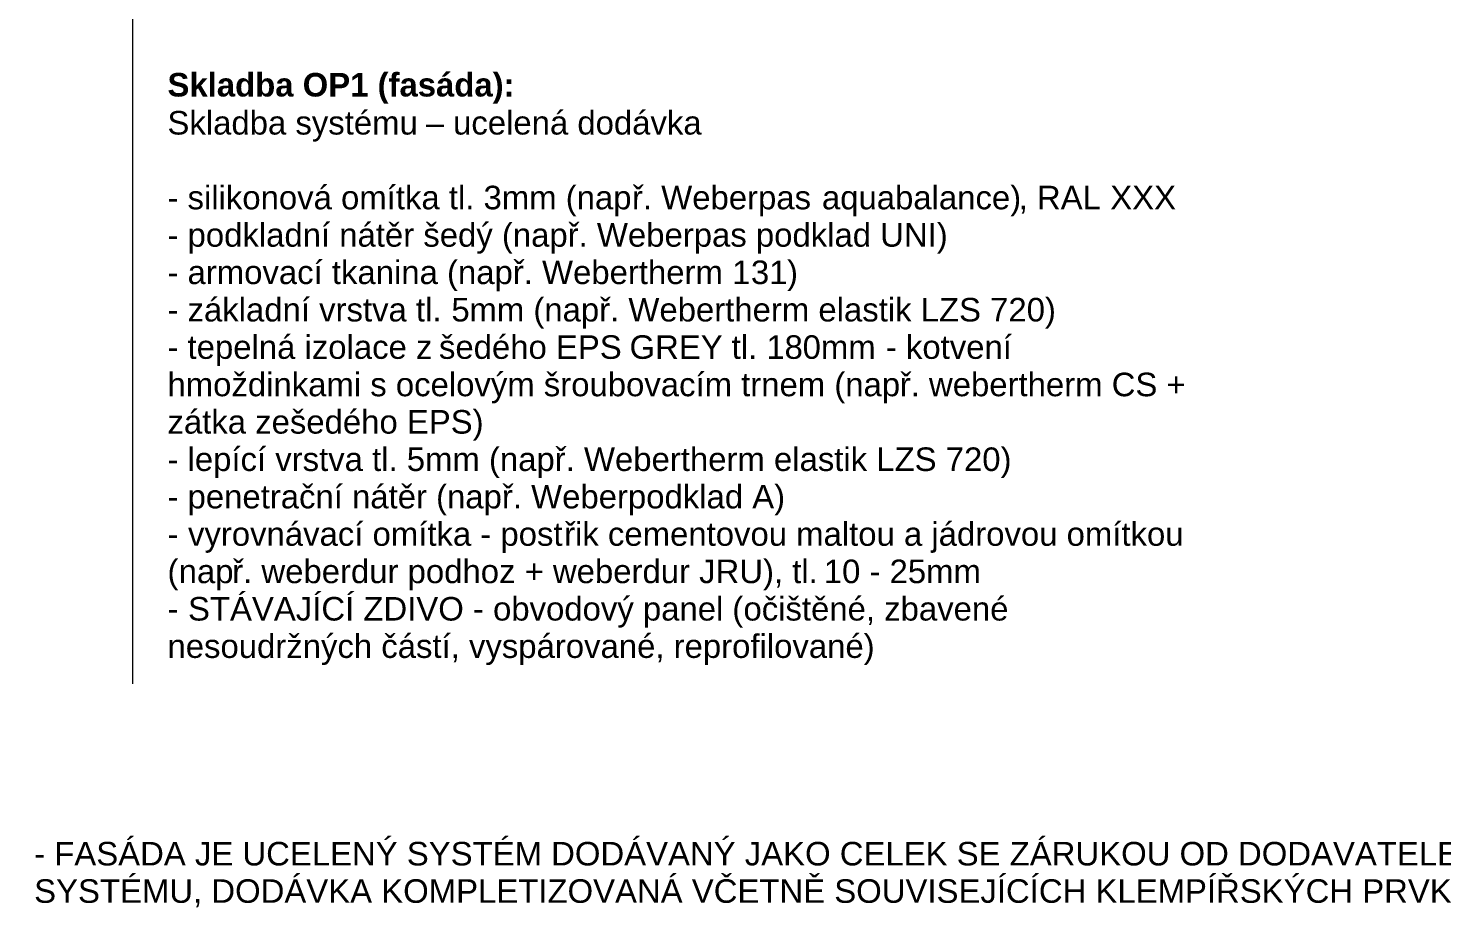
# Model space of a CAD drawing. Header units: millimetres. Extents: x 4254 to 5820, y 2280 to 3604.
# Drawn here: x 4287 to 5037, y 2280 to 2747 of the extents above; entities that cross this region are included whole.
import ezdxf

# ---------------------------------------------------------------- set-up
doc = ezdxf.new("R2010")
doc.units = ezdxf.units.MM
doc.layers.add('A-DETL-THIN', color=151, linetype='Continuous', lineweight=18)
doc.layers.add('G-ANNO-TEXT', color=231, linetype='Continuous', lineweight=9)
doc.styles.add('Arial_1', font='arial.ttf', dxfattribs={"height": 12.5})
doc.styles.add('Arial_B', font='arialbd.ttf', dxfattribs={"height": 12.5})

msp = doc.modelspace()

# ---------------------------------------------------------------- linework, layer by layer
at = {"layer": 'A-DETL-THIN'}
msp.add_line((4342.01, 2399.46), (4342.01, 2987.52), dxfattribs=at)

# ---------------------------------------------------------------- texts
at = {"layer": 'G-ANNO-TEXT', "color": 7, "char_height": 12.5, "attachment_point": 1, "bg_fill": 3, "box_fill_scale": 1.25, "bg_fill_color": 256, "bg_fill_true_color": 13158600, "bg_fill_transparency": 0}
for s, insert, width, style in [('Skladba OP1 (fasáda):', (4360.47, 2723.77), 222.4683, 'Arial_B'), ('- silikonová omítka tl. 3mm (nap', (4360.47, 2663.9), 299.0294, 'Arial_1'), ('- FASÁDA JE UCELENÝ SYSTÉM DODÁVANÝ JAKO CELEK SE ZÁRUKOU OD DODAVATELE, PROVEDENÍ DLE TYPOVÝCH ŘEŠENÍ VYBRANÉHO ', (4289.67, 2315.63), 1449.8518, 'Arial_1')]:
    msp.add_mtext(s, dxfattribs=dict(at, insert=insert, width=width, style=style))

# ---------------------------------------------------------------- next in the draw order: texts
at = {"layer": 'G-ANNO-TEXT', "color": 7, "char_height": 12.5, "attachment_point": 1, "style": 'Arial_1', "bg_fill": 3, "box_fill_scale": 1.25, "bg_fill_color": 256, "bg_fill_true_color": 13158600, "bg_fill_transparency": 0}
for s, insert, width in [('Skladba systému ', (4360.47, 2703.59), 166.3502), ('ř. Weberpas ', (4607.19, 2663.9), 122.2573), ('SYSTÉMU, DODÁVKA KOMPLETIZOVANÁ VČETNĚ SOUVISEJÍCÍCH KLEMPÍŘSKÝCH PRVKŮ, KOTEVNÍHO A SPOJOVACÍHO MATERIÁLU', (4289.67, 2295.79), 1367.6789)]:
    msp.add_mtext(s, dxfattribs=dict(at, insert=insert, width=width))

# ---------------------------------------------------------------- next in the draw order: texts
for s, insert, width in [('\\fArial|b0|i0|c238|p34|;–', (4497.72, 2703.59), 11.6245), ('aquabalance)', (4708.06, 2663.9), 126.6666)]:
    msp.add_mtext(s, dxfattribs=dict(at, insert=insert, width=width))

# ---------------------------------------------------------------- next in the draw order: texts
for s, insert, width in [(' ucelená dodávka ', (4507.31, 2703.59), 170.3586), (', RAL ', (4812.57, 2663.9), 58.924)]:
    msp.add_mtext(s, dxfattribs=dict(at, insert=insert, width=width))

# ---------------------------------------------------------------- next in the draw order: texts
at = {"layer": 'G-ANNO-TEXT', "color": 7, "insert": (4861.19, 2663.9), "char_height": 12.5, "width": 42.0886, "attachment_point": 1, "style": 'Arial_1', "bg_fill": 3, "box_fill_scale": 1.25, "bg_fill_color": 256, "bg_fill_true_color": 13158600, "bg_fill_transparency": 0}
msp.add_mtext('XXX', dxfattribs=at)

# ---------------------------------------------------------------- next in the draw order: texts
at = {"layer": 'G-ANNO-TEXT', "color": 7, "insert": (4360.47, 2644.06), "char_height": 12.5, "width": 501.4555, "attachment_point": 1, "style": 'Arial_1', "bg_fill": 3, "box_fill_scale": 1.25, "bg_fill_color": 256, "bg_fill_true_color": 13158600, "bg_fill_transparency": 0}
msp.add_mtext('- podkladní nátěr šedý (např. Weberpas podklad UNI)', dxfattribs=at)

# ---------------------------------------------------------------- next in the draw order: texts
at = {"layer": 'G-ANNO-TEXT', "color": 7, "insert": (4360.47, 2624.22), "char_height": 12.5, "width": 375.5906, "attachment_point": 1, "style": 'Arial_1', "bg_fill": 3, "box_fill_scale": 1.25, "bg_fill_color": 256, "bg_fill_true_color": 13158600, "bg_fill_transparency": 0}
msp.add_mtext('- armovací tkanina (např. Webertherm 1', dxfattribs=at)

# ---------------------------------------------------------------- next in the draw order: texts
at = {"layer": 'G-ANNO-TEXT', "color": 7, "char_height": 12.5, "attachment_point": 1, "style": 'Arial_1', "bg_fill": 3, "box_fill_scale": 1.25, "bg_fill_color": 256, "bg_fill_true_color": 13158600, "bg_fill_transparency": 0}
for s, insert, width in [('31', (4670.36, 2624.22), 23.2489), ('- základní vrstva tl. ', (4360.47, 2604.37), 182.7848)]:
    msp.add_mtext(s, dxfattribs=dict(at, insert=insert, width=width))

# ---------------------------------------------------------------- next in the draw order: texts
for s, insert, width in [('\\fArial|b0|i0|c238|p34|;)', (4689.54, 2624.22), 7.2152), ('\\fArial|b0|i0|c238|p34|;5', (4511.28, 2604.37), 11.6245)]:
    msp.add_mtext(s, dxfattribs=dict(at, insert=insert, width=width))

# ---------------------------------------------------------------- next in the draw order: texts
at = {"layer": 'G-ANNO-TEXT', "color": 7, "insert": (4520.87, 2604.37), "char_height": 12.5, "width": 378.3965, "attachment_point": 1, "style": 'Arial_1', "bg_fill": 3, "box_fill_scale": 1.25, "bg_fill_color": 256, "bg_fill_true_color": 13158600, "bg_fill_transparency": 0}
msp.add_mtext('mm (např. Webertherm elastik LZS 720)', dxfattribs=at)

# ---------------------------------------------------------------- next in the draw order: texts
at = {"layer": 'G-ANNO-TEXT', "color": 7, "insert": (4360.47, 2584.53), "char_height": 12.5, "width": 174.7679, "attachment_point": 1, "style": 'Arial_1', "bg_fill": 3, "box_fill_scale": 1.25, "bg_fill_color": 256, "bg_fill_true_color": 13158600, "bg_fill_transparency": 0}
msp.add_mtext('- tepelná izolace z\xa0', dxfattribs=at)

# ---------------------------------------------------------------- next in the draw order: texts
at = {"layer": 'G-ANNO-TEXT', "color": 7, "insert": (4504.67, 2584.53), "char_height": 12.5, "width": 116.6455, "attachment_point": 1, "style": 'Arial_1', "bg_fill": 3, "box_fill_scale": 1.25, "bg_fill_color": 256, "bg_fill_true_color": 13158600, "bg_fill_transparency": 0}
msp.add_mtext('šedého EPS', dxfattribs=at)

# ---------------------------------------------------------------- next in the draw order: texts
at = {"layer": 'G-ANNO-TEXT', "color": 7, "insert": (4600.91, 2584.53), "char_height": 12.5, "width": 6.0127, "attachment_point": 1, "style": 'Arial_1', "bg_fill": 3, "box_fill_scale": 1.25, "bg_fill_color": 256, "bg_fill_true_color": 13158600, "bg_fill_transparency": 0}
msp.add_mtext('\\fArial|b0|i0|c238|p34|; ', dxfattribs=at)

# ---------------------------------------------------------------- next in the draw order: texts
at = {"layer": 'G-ANNO-TEXT', "color": 7, "insert": (4605.87, 2584.53), "char_height": 12.5, "width": 65.7384, "attachment_point": 1, "style": 'Arial_1', "bg_fill": 3, "box_fill_scale": 1.25, "bg_fill_color": 256, "bg_fill_true_color": 13158600, "bg_fill_transparency": 0}
msp.add_mtext('GREY ', dxfattribs=at)

# ---------------------------------------------------------------- next in the draw order: texts
at = {"layer": 'G-ANNO-TEXT', "color": 7, "insert": (4660.11, 2584.53), "char_height": 12.5, "width": 34.0717, "attachment_point": 1, "style": 'Arial_1', "bg_fill": 3, "box_fill_scale": 1.25, "bg_fill_color": 256, "bg_fill_true_color": 13158600, "bg_fill_transparency": 0}
msp.add_mtext('tl. 1', dxfattribs=at)

# ---------------------------------------------------------------- next in the draw order: texts
at = {"layer": 'G-ANNO-TEXT', "color": 7, "insert": (4688.22, 2584.53), "char_height": 12.5, "width": 11.6245, "attachment_point": 1, "style": 'Arial_1', "bg_fill": 3, "box_fill_scale": 1.25, "bg_fill_color": 256, "bg_fill_true_color": 13158600, "bg_fill_transparency": 0}
msp.add_mtext('\\fArial|b0|i0|c238|p34|;8', dxfattribs=at)

# ---------------------------------------------------------------- next in the draw order: texts
at = {"layer": 'G-ANNO-TEXT', "color": 7, "insert": (4697.81, 2584.53), "char_height": 12.5, "width": 47.7004, "attachment_point": 1, "style": 'Arial_1', "bg_fill": 3, "box_fill_scale": 1.25, "bg_fill_color": 256, "bg_fill_true_color": 13158600, "bg_fill_transparency": 0}
msp.add_mtext('0mm', dxfattribs=at)

# ---------------------------------------------------------------- next in the draw order: texts
at = {"layer": 'G-ANNO-TEXT', "color": 7, "insert": (4737.17, 2584.53), "char_height": 12.5, "width": 93.3966, "attachment_point": 1, "style": 'Arial_1', "bg_fill": 3, "box_fill_scale": 1.25, "bg_fill_color": 256, "bg_fill_true_color": 13158600, "bg_fill_transparency": 0}
msp.add_mtext(' - kotvení ', dxfattribs=at)

# ---------------------------------------------------------------- next in the draw order: texts
at = {"layer": 'G-ANNO-TEXT', "color": 7, "insert": (4360.47, 2564.68), "char_height": 12.5, "width": 471.3922, "attachment_point": 1, "style": 'Arial_1', "bg_fill": 3, "box_fill_scale": 1.25, "bg_fill_color": 256, "bg_fill_true_color": 13158600, "bg_fill_transparency": 0}
msp.add_mtext('hmoždinkami s ocelovým šroubovacím trnem (nap', dxfattribs=at)

# ---------------------------------------------------------------- next in the draw order: texts
at = {"layer": 'G-ANNO-TEXT', "color": 7, "char_height": 12.5, "attachment_point": 1, "style": 'Arial_1', "bg_fill": 3, "box_fill_scale": 1.25, "bg_fill_color": 256, "bg_fill_true_color": 13158600, "bg_fill_transparency": 0}
for s, insert, width in [('ř. webertherm CS + ', (4749.41, 2564.68), 189.1982), ('zátka zešedého EPS)', (4360.47, 2544.84), 202.4261)]:
    msp.add_mtext(s, dxfattribs=dict(at, insert=insert, width=width))

# ---------------------------------------------------------------- next in the draw order: texts
at = {"layer": 'G-ANNO-TEXT', "color": 7, "insert": (4360.47, 2525), "char_height": 12.5, "width": 545.5483, "attachment_point": 1, "style": 'Arial_1', "bg_fill": 3, "box_fill_scale": 1.25, "bg_fill_color": 256, "bg_fill_true_color": 13158600, "bg_fill_transparency": 0}
msp.add_mtext('- lepící vrstva tl. 5mm (např. Webertherm elastik LZS 720)', dxfattribs=at)

# ---------------------------------------------------------------- next in the draw order: texts
at = {"layer": 'G-ANNO-TEXT', "color": 7, "insert": (4360.47, 2505.15), "char_height": 12.5, "width": 396.4345, "attachment_point": 1, "style": 'Arial_1', "bg_fill": 3, "box_fill_scale": 1.25, "bg_fill_color": 256, "bg_fill_true_color": 13158600, "bg_fill_transparency": 0}
msp.add_mtext('- penetrační nátěr (např. Weberpodklad A)', dxfattribs=at)

# ---------------------------------------------------------------- next in the draw order: texts
at = {"layer": 'G-ANNO-TEXT', "color": 7, "insert": (4360.47, 2485.31), "char_height": 12.5, "width": 13.2278, "attachment_point": 1, "style": 'Arial_1', "bg_fill": 3, "box_fill_scale": 1.25, "bg_fill_color": 256, "bg_fill_true_color": 13158600, "bg_fill_transparency": 0}
msp.add_mtext('- ', dxfattribs=at)

# ---------------------------------------------------------------- next in the draw order: texts
at = {"layer": 'G-ANNO-TEXT', "color": 7, "insert": (4371.38, 2485.31), "char_height": 12.5, "width": 242.1096, "attachment_point": 1, "style": 'Arial_1', "bg_fill": 3, "box_fill_scale": 1.25, "bg_fill_color": 256, "bg_fill_true_color": 13158600, "bg_fill_transparency": 0}
msp.add_mtext('vyrovnávací omítka - post', dxfattribs=at)

# ---------------------------------------------------------------- next in the draw order: texts
at = {"layer": 'G-ANNO-TEXT', "color": 7, "char_height": 12.5, "attachment_point": 1, "style": 'Arial_1', "bg_fill": 3, "box_fill_scale": 1.25, "bg_fill_color": 256, "bg_fill_true_color": 13158600, "bg_fill_transparency": 0}
for s, insert, width in [('řik cementovou maltou a jádrovou omítkou ', (4571.14, 2485.31), 404.0505), ('\\fArial|b0|i0|c238|p34|;(', (4360.47, 2465.47), 7.2152)]:
    msp.add_mtext(s, dxfattribs=dict(at, insert=insert, width=width))

# ---------------------------------------------------------------- next in the draw order: texts
at = {"layer": 'G-ANNO-TEXT', "color": 7, "insert": (4366.42, 2465.47), "char_height": 12.5, "width": 34.4726, "attachment_point": 1, "style": 'Arial_1', "bg_fill": 3, "box_fill_scale": 1.25, "bg_fill_color": 256, "bg_fill_true_color": 13158600, "bg_fill_transparency": 0}
msp.add_mtext('nap', dxfattribs=at)

# ---------------------------------------------------------------- next in the draw order: texts
at = {"layer": 'G-ANNO-TEXT', "color": 7, "char_height": 12.5, "attachment_point": 1, "style": 'Arial_1', "bg_fill": 3, "box_fill_scale": 1.25, "bg_fill_color": 256, "bg_fill_true_color": 13158600, "bg_fill_transparency": 0}
for s, insert, width in [('ř. weberdur podhoz + weberdur JRU), tl. ', (4394.86, 2465.47), 380.8016), ('- ', (4360.47, 2445.62), 13.2278)]:
    msp.add_mtext(s, dxfattribs=dict(at, insert=insert, width=width))

# ---------------------------------------------------------------- next in the draw order: texts
at = {"layer": 'G-ANNO-TEXT', "color": 7, "insert": (4709.06, 2465.47), "char_height": 12.5, "width": 54.1139, "attachment_point": 1, "style": 'Arial_1', "bg_fill": 3, "box_fill_scale": 1.25, "bg_fill_color": 256, "bg_fill_true_color": 13158600, "bg_fill_transparency": 0}
msp.add_mtext('10 - 2', dxfattribs=at)

# ---------------------------------------------------------------- next in the draw order: texts
at = {"layer": 'G-ANNO-TEXT', "color": 7, "char_height": 12.5, "attachment_point": 1, "style": 'Arial_1', "bg_fill": 3, "box_fill_scale": 1.25, "bg_fill_color": 256, "bg_fill_true_color": 13158600, "bg_fill_transparency": 0}
for s, insert, width in [('5mm', (4753.7, 2465.47), 47.7004), ('STÁVAJÍCÍ ZDIVO - obvodový panel', (4371.38, 2445.62), 344.3248)]:
    msp.add_mtext(s, dxfattribs=dict(at, insert=insert, width=width))

# ---------------------------------------------------------------- next in the draw order: texts
at = {"layer": 'G-ANNO-TEXT', "color": 7, "insert": (4655.48, 2445.62), "char_height": 12.5, "width": 6.0127, "attachment_point": 1, "style": 'Arial_1', "bg_fill": 3, "box_fill_scale": 1.25, "bg_fill_color": 256, "bg_fill_true_color": 13158600, "bg_fill_transparency": 0}
msp.add_mtext('\\fArial|b0|i0|c238|p34|; ', dxfattribs=at)

# ---------------------------------------------------------------- next in the draw order: texts
at = {"layer": 'G-ANNO-TEXT', "color": 7, "insert": (4660.44, 2445.62), "char_height": 12.5, "width": 7.2152, "attachment_point": 1, "style": 'Arial_1', "bg_fill": 3, "box_fill_scale": 1.25, "bg_fill_color": 256, "bg_fill_true_color": 13158600, "bg_fill_transparency": 0}
msp.add_mtext('\\fArial|b0|i0|c238|p34|;(', dxfattribs=at)

# ---------------------------------------------------------------- next in the draw order: texts
at = {"layer": 'G-ANNO-TEXT', "color": 7, "insert": (4666.39, 2445.62), "char_height": 12.5, "width": 175.1687, "attachment_point": 1, "style": 'Arial_1', "bg_fill": 3, "box_fill_scale": 1.25, "bg_fill_color": 256, "bg_fill_true_color": 13158600, "bg_fill_transparency": 0}
msp.add_mtext('očištěné, zbavené ', dxfattribs=at)

# ---------------------------------------------------------------- next in the draw order: texts
at = {"layer": 'G-ANNO-TEXT', "color": 7, "insert": (4360.47, 2425.78), "char_height": 12.5, "width": 452.5526, "attachment_point": 1, "style": 'Arial_1', "bg_fill": 3, "box_fill_scale": 1.25, "bg_fill_color": 256, "bg_fill_true_color": 13158600, "bg_fill_transparency": 0}
msp.add_mtext('nesoudržných částí, vyspárované, reprofilované)', dxfattribs=at)

doc.saveas('drawing.dxf')
